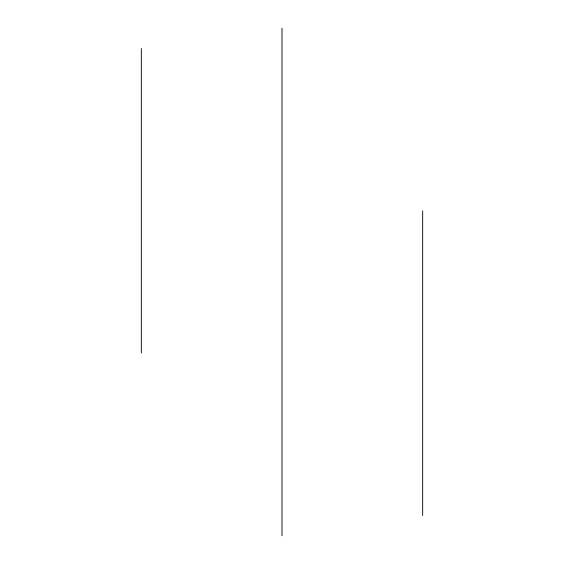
<?xml version="1.0" encoding="UTF-8"?>
<svg xmlns="http://www.w3.org/2000/svg" width="564" height="564" viewBox="0 0 564 564"><rect width="100%" height="100%" fill="white"/><g stroke="black" fill="none" stroke-linecap="round" stroke-linejoin="round"><path stroke-width="0.85" d="M422.669 210.936L422.669 515.496M282 28.2L282 535.8M141.331 48.504L141.331 353.064"/></g></svg>
